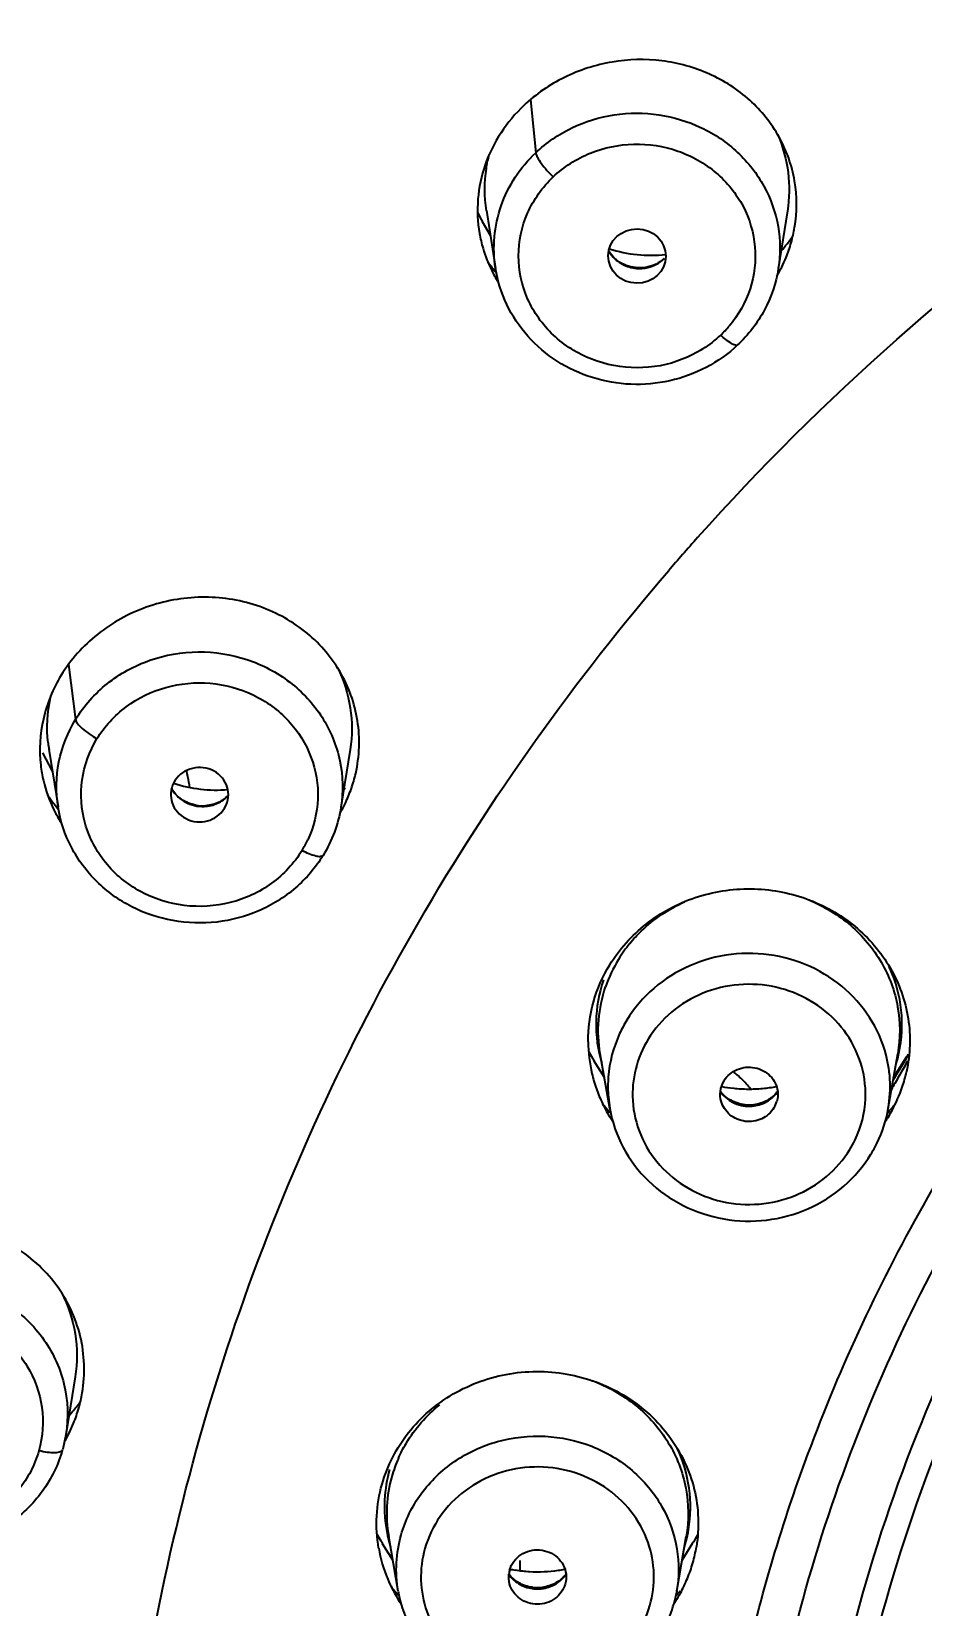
# Model space of a CAD drawing. Header units: millimetres. Extents: x 19741 to 22117, y -10160 to -6800.
# Drawn here: x 20962.12 to 20972.94, y -8153.89 to -8134.74 of the extents above; entities that cross this region are included whole.
import ezdxf

# ---------------------------------------------------------------- set-up
doc = ezdxf.new("R2010")
doc.units = ezdxf.units.MM
doc.styles.add('ARIAL', font='arial.ttf')
doc.dimstyles.get("Standard").update_dxf_attribs({"dimtxt": 15, "dimasz": 15, "dimexe": 0.18, "dimexo": 0.0625, "dimgap": 4, "dimtad": 0, "dimdec": 1, "dimdsep": 46, "dimtxsty": 'ARIAL', "dimcen": 0, "dimclrd": 5, "dimclre": 5, "dimclrt": 5, "dimadec": 0, "dimazin": 0, "dimtfac": 1, "dimtdec": 1, "dimtofl": 0, "dimtmove": 0, "dimatfit": 3, "dimfxl": 1, "dimtolj": 1, "dimtzin": 0, "dimarcsym": 0})

# ---------------------------------------------------------------- blocks, each defined once
blk = doc.blocks.new('*D105')
at = {"color": 5, "lineweight": -2, "transparency": 16777216}
for p, q in [((20930.718, -8157.92), (20930.718, -8082.015)), ((21055.576, -8157.917), (21055.576, -8082.015)), ((20945.718, -8082.195), (21040.576, -8082.195)), ((21055.576, -8082.195), (21070.576, -8082.195))]:
    blk.add_line(p, q, dxfattribs=at)
at = {"color": 5, "transparency": 16777216}
for points in [[(20945.718, -8079.695), (20945.718, -8084.695), (20930.718, -8082.195)], [(21040.576, -8079.695), (21040.576, -8084.695), (21055.576, -8082.195)]]:
    blk.add_solid(points, dxfattribs=at)
at = {"layer": 'Defpoints', "color": 0, "transparency": 16777216}
for p in [(21055.576, -8082.195), (20930.718, -8157.982), (21055.576, -8157.979)]:
    blk.add_point(p, dxfattribs=at)
at = {"color": 5, "transparency": 16777216, "insert": (21099.363, -8082.195), "char_height": 15, "attachment_point": 5, "style": 'ARIAL'}
blk.add_mtext('\\A1;%%C125', dxfattribs=at)

msp = doc.modelspace()

# ---------------------------------------------------------------- linework, layer by layer
at = {"linetype": 'Continuous'}
for p, q in [((20968.189, -8135.569), (20968.254, -8136.212)), ((20967.654, -8136.916), (20967.765, -8137.621)), ((20971.315, -8136.919), (20971.203, -8137.623)), ((20967.702, -8137.218), (20967.607, -8137.053)), ((20962.574, -8142.438), (20962.66, -8143.106)), ((20962.335, -8143.469), (20962.447, -8144.171)), ((20965.997, -8143.473), (20965.885, -8144.175)), ((20962.378, -8143.736), (20962.262, -8143.514)), ((20965.92, -8143.957), (20965.937, -8143.937)), ((20962.447, -8144.175), (20962.447, -8144.172)), ((20964.471, -8144.187), (20964.491, -8144.148)), ((20969.088, -8147.461), (20968.964, -8147.264)), ((20969.154, -8147.838), (20969.038, -8147.173)), ((20972.54, -8147.838), (20972.655, -8147.173)), ((20972.605, -8147.461), (20972.764, -8147.209)), ((20972.756, -8147.232), (20972.786, -8147.182)), ((20972.756, -8147.232), (20972.786, -8147.182)), ((20972.782, -8147.18), (20972.764, -8147.209)), ((20969.134, -8147.668), (20969.154, -8147.838)), ((20972.54, -8147.941), (20972.527, -8147.963)), ((20962.655, -8151.104), (20962.542, -8151.81)), ((20962.58, -8151.575), (20962.621, -8151.527)), ((20962.542, -8151.81), (20962.503, -8151.985)), ((20966.581, -8153.71), (20966.466, -8153.045)), ((20969.968, -8153.71), (20970.083, -8153.045)), ((20966.516, -8153.333), (20966.392, -8153.136)), ((20970.033, -8153.333), (20970.164, -8153.124)), ((20968.063, -8153.461), (20968.063, -8153.337)), ((20969.968, -8153.71), (20969.932, -8153.867))]:
    msp.add_line(p, q, dxfattribs=at)
for centre, radius, start, end in [((20969.708, -8136.834), 1.717, 344.0371, 350.3934), ((20969.191, -8136.908), 1.646, 189.9905, 196.5217), ((20969.676, -8136.825), 1.751, 337.7686, 344.0361), ((20969.223, -8136.899), 1.679, 196.5394, 206.3733), ((20969.4, -8136.277), 2.142, 216.0553, 220.723), ((20969.651, -8136.815), 1.778, 329.6763, 337.7582), ((20969.236, -8136.892), 1.694, 206.3684, 209.7411), ((20969.25, -8136.884), 1.711, 209.7427, 212.0443), ((20969.48, -8137.366), 1.476, 313.8507, 319.626), ((20991.737, -8160.1), 28.841, 138.2447, 138.7967), ((20991.705, -8160.072), 28.798, 138.7968, 139.3002), ((20963.999, -8143.204), 1.684, 186.3597, 189.1255), ((20963.88, -8143.473), 1.655, 186.6149, 193.1561), ((20963.902, -8143.468), 1.677, 193.1814, 206.1134), ((20962.947, -8144.044), 1.105, 12.6111, 16.5433), ((20962.952, -8144.043), 1.1, 5.7234, 12.6125), ((20964.358, -8143.377), 1.75, 340.9487, 347.2393), ((20964.076, -8142.832), 2.124, 214.0956, 217.7799), ((20964.227, -8143.749), 0.403, 303.9877, 316.1089), ((20964.319, -8143.363), 1.791, 334.7722, 340.9529), ((20963.904, -8143.466), 1.68, 206.1266, 207.3857), ((20964.087, -8142.824), 2.138, 217.7783, 219.9933), ((20963.926, -8143.454), 1.705, 207.396, 212.5427), ((20964.204, -8143.72), 0.445, 241.8091, 257.1821), ((20964.204, -8143.716), 0.449, 257.2869, 272.578), ((20964.206, -8143.695), 0.462, 259.8058, 274.0661), ((20964.309, -8143.358), 1.802, 330.103, 334.7768), ((20964.198, -8143.973), 1.416, 329.0604, 334.996), ((20970.725, -8146.921), 1.718, 144.642, 148.5839), ((20970.748, -8146.937), 1.745, 140.7503, 144.6434), ((20970.707, -8146.909), 1.695, 148.6063, 161.1144), ((20971.007, -8146.825), 1.7, 19.4393, 25.0142), ((20970.647, -8147.016), 1.756, 180.4756, 193.1291), ((20970.698, -8146.171), 2.049, 208.6067, 212.2262), ((20971.031, -8147.576), 1.532, 3.4713, 9.9508), ((20991.487, -8158.602), 21.912, 148.7429, 149.5539), ((20991.445, -8158.143), 21.609, 149.7705, 150.6028), ((20970.67, -8147.01), 1.78, 193.1438, 199.4237), ((20970.668, -8147.576), 1.537, 175.64, 183.4433), ((20969.833, -8148.419), 1.317, 48.6282, 51.3692), ((20969.833, -8148.419), 1.317, 41.8926, 48.6283), ((20971.021, -8147.575), 1.541, 350.1892, 3.4267), ((20971.033, -8147.012), 1.77, 341.2721, 347.5516), ((20970.678, -8147.007), 1.788, 199.4239, 205.6226), ((20970.844, -8145.829), 1.774, 259.2541, 264.0605), ((20970.847, -8145.8), 1.803, 264.0618, 269.6731), ((20969.841, -8148.412), 1.306, 38.3594, 41.8887), ((20970.847, -8145.787), 1.816, 269.6713, 275.1896), ((20970.85, -8145.808), 1.795, 275.179, 280.6337), ((20991.409, -8158.122), 21.567, 150.603, 150.8204), ((20970.998, -8147), 1.807, 331.4936, 341.2674), ((20970.734, -8146.463), 2.126, 218.2166, 222.4462), ((20970.701, -8146.996), 1.814, 205.6427, 212.2751), ((20970.846, -8147.377), 0.435, 242.549, 257.9419), ((20970.847, -8147.327), 0.47, 264.0466, 277.2577), ((20970.874, -8147.665), 0.323, 328.6548, 344.1311), ((20970.907, -8146.417), 2.195, 317.6367, 319.7911), ((20971.003, -8147.002), 1.802, 328.5925, 331.493), ((20970.901, -8146.412), 2.203, 319.7908, 321.5372), ((20970.723, -8146.982), 1.839, 212.2631, 213.4739), ((20970.992, -8146.995), 1.815, 326.5085, 327.7774), ((20970.956, -8147.655), 1.309, 328.5848, 340.0406), ((20961.019, -8151.011), 1.745, 344.1851, 350.5098), ((20960.996, -8151.003), 1.769, 337.8901, 344.1564), ((20960.945, -8150.982), 1.824, 330.0374, 337.8879), ((20968.113, -8152.773), 1.672, 156.1404, 164.1562), ((20968.093, -8152.689), 1.679, 164.2108, 176.9236), ((20968.096, -8152.766), 1.654, 164.2108, 176.9236), ((20968.084, -8152.765), 1.642, 176.9465, 189.8129), ((20968.124, -8152.044), 2.048, 208.3481, 211.0029), ((20968.462, -8152.687), 1.672, 345.5197, 350.583), ((20968.159, -8151.86), 2.371, 328.1815, 330.515), ((20968.094, -8152.883), 1.776, 189.8668, 202.5678), ((20968.131, -8152.04), 2.055, 211.002, 212.2008), ((20968.459, -8152.686), 1.675, 342.9604, 344.1773), ((20968.475, -8152.691), 1.658, 344.1784, 345.5147), ((20968.474, -8152.889), 1.756, 344.1884, 350.7317), ((20968.196, -8151.883), 2.327, 327.7661, 328.1756), ((20968.274, -8151.696), 1.78, 259.213, 261.2437), ((20968.272, -8151.687), 1.789, 278.247, 280.8236), ((20968.458, -8152.883), 1.773, 337.6757, 344.1573), ((20968.13, -8152.867), 1.815, 202.6112, 212.249), ((20968.237, -8153.539), 0.312, 164.2126, 173.3333), ((20968.275, -8151.687), 1.788, 261.2455, 266.9362), ((20968.274, -8151.696), 1.78, 266.9498, 278.2313), ((20968.418, -8152.867), 1.816, 331.4139, 337.6807), ((20968.154, -8152.342), 2.115, 218.2972, 222.4405), ((20968.274, -8153.204), 0.465, 262.4297, 277.1011), ((20968.274, -8153.244), 0.441, 264.5298, 279.8177), ((20968.407, -8152.861), 1.829, 327.8396, 331.4188), ((20968.381, -8152.329), 2.135, 317.5797, 318.9465), ((20968.388, -8152.336), 2.125, 318.9469, 319.764), ((20968.153, -8152.853), 1.842, 212.2302, 213.5279), ((20968.408, -8152.862), 1.827, 326.4687, 327.8396)]:
    msp.add_arc(centre, radius, start, end, dxfattribs=at)
for centre, major_axis, ratio, start_param, end_param in [((20969.548, -8136.063), (2.206, -0.019), 0.94551, -2.699769, -2.637872), ((20969.548, -8136.063), (2.206, -0.019), 0.94551, -0.690186, -0.586146), ((20969.65, -8135.965), (1.58, -0.014), 0.94551, 4.397494, 4.837077), ((20964.167, -8144.022), (0.35, -0.003), 0.945059, -0.383883, 5.766947), ((20964.37, -8142.472), (1.58, -0.012), 0.945048, 4.385281, 4.80855), ((20960.91, -8150.209), (2.207, -0.01), 0.944713, -0.679775, -0.606561)]:
    msp.add_ellipse(centre, major_axis=major_axis, ratio=ratio, start_param=start_param, end_param=end_param, dxfattribs=at)
msp.add_ellipse((20969.485, -8137.469), major_axis=(0.35, -0.003), ratio=0.945511, dxfattribs=at)
for points, knots in [([(20930.718, -8157.979), (20930.504, -8154.001), (20930.937, -8145.958), (20934.142, -8134.293), (20938.825, -8125.297), (20943.643, -8118.763), (20949.165, -8112.689), (20957.248, -8106.149), (20966.507, -8101.311), (20974.412, -8098.55), (20982.595, -8096.552), (20988.933, -8095.945), (20993.147, -8095.945)], [0, 0, 0, 0, 0.121522, 0.243492, 0.366411, 0.428424, 0.490784, 0.616404, 0.743348, 0.807307, 0.871469, 1, 1, 1, 1]), ([(20930.931, -8157.677), (20931.071, -8153.915), (20931.862, -8148.262), (20934.028, -8141.016), (20936.927, -8133.974), (20941.883, -8125.713), (20948.381, -8118.54), (20954.362, -8113.588), (20960.847, -8109.178), (20969.744, -8104.81), (20981.241, -8101.602), (20993.172, -8100.522), (21005.102, -8101.611), (21016.595, -8104.828), (21025.488, -8109.202), (21031.971, -8113.617), (21037.947, -8118.574), (21044.439, -8125.751), (21049.388, -8134.016), (21052.282, -8141.06), (21054.442, -8148.308), (21055.228, -8153.961), (21055.364, -8157.724)], [0, 0, 0, 0, 0.060743, 0.091251, 0.121862, 0.183409, 0.24559, 0.276968, 0.308508, 0.371957, 0.43586, 0.500007, 0.564153, 0.628055, 0.691501, 0.72304, 0.754416, 0.816594, 0.87814, 0.90875, 0.939257, 1, 1, 1, 1]), ([(21024.322, -8210.31), (21027.778, -8208.399), (21034.312, -8203.932), (21042.582, -8195.521), (21048.972, -8185.738), (21053.225, -8174.957), (21055.176, -8163.594), (21054.746, -8152.088), (21051.952, -8140.885), (21046.906, -8130.418), (21039.806, -8121.087), (21030.93, -8113.248), (21020.619, -8107.196), (21009.267, -8103.154), (20997.305, -8101.275), (20985.186, -8101.628), (20973.371, -8104.197), (20965.953, -8107.343), (20962.447, -8109.243)], [0, 0, 0, 0, 0.063059, 0.125441, 0.187164, 0.248341, 0.309174, 0.36992, 0.430848, 0.492201, 0.554154, 0.616784, 0.680067, 0.743881, 0.808029, 0.872266, 0.936332, 1, 1, 1, 1]), ([(20933.5, -8153.841), (20933.891, -8150.401), (20935.35, -8143.558), (20939.466, -8133.879), (20945.376, -8125.072), (20952.877, -8117.436), (20961.715, -8111.221), (20971.596, -8106.631), (20982.188, -8103.816), (20989.495, -8103.184), (20993.147, -8103.184)], [0, 0, 0, 0, 0.121505, 0.243723, 0.366989, 0.491492, 0.617254, 0.744133, 0.87184, 1, 1, 1, 1]), ([(20933.839, -8153.424), (20934.25, -8150.019), (20935.737, -8143.251), (20939.866, -8133.685), (20945.759, -8124.988), (20953.217, -8117.449), (20961.991, -8111.315), (20971.791, -8106.787), (20982.288, -8104.01), (20989.528, -8103.386), (20993.147, -8103.386)], [0, 0, 0, 0, 0.121478, 0.243672, 0.366932, 0.491438, 0.617211, 0.744105, 0.871826, 1, 1, 1, 1]), ([(20993.147, -8103.816), (20989.555, -8103.816), (20982.37, -8104.434), (20971.95, -8107.189), (20962.223, -8111.682), (20953.511, -8117.769), (20946.104, -8125.249), (20941.211, -8132.464), (20938.183, -8138.657), (20935.771, -8145.061), (20934.659, -8150.098), (20934.249, -8153.478)], [0, 0, 0, 0, 0.128122, 0.255798, 0.382654, 0.508402, 0.632897, 0.75616, 0.817448, 0.87851, 1, 1, 1, 1]), ([(20991.056, -8104.235), (20987.576, -8104.352), (20980.637, -8105.169), (20970.62, -8108.111), (20961.303, -8112.678), (20952.979, -8118.731), (20945.911, -8126.081), (20940.323, -8134.502), (20936.395, -8143.726), (20934.963, -8150.238), (20934.559, -8153.516)], [0, 0, 0, 0, 0.128179, 0.255844, 0.38266, 0.508371, 0.632857, 0.756146, 0.878422, 1, 1, 1, 1]), ([(20970.222, -8140.894), (20971.738, -8139.195), (20975.206, -8136.131), (20979.28, -8133.941), (20981.419, -8133.082)], [0, 0, 0, 0, 0.496949, 1, 1, 1, 1]), ([(20971.401, -8137.121), (20971.432, -8136.935), (20971.433, -8136.549), (20971.239, -8136.003), (20970.873, -8135.547), (20970.373, -8135.226), (20969.789, -8135.065), (20969.177, -8135.08), (20968.593, -8135.267), (20968.256, -8135.499), (20968.111, -8135.636)], [0, 0, 0, 0, 0.120512, 0.240865, 0.362662, 0.487047, 0.614219, 0.743299, 0.872554, 1, 1, 1, 1]), ([(20968.111, -8135.636), (20967.901, -8135.834), (20967.571, -8136.326), (20967.522, -8136.92), (20967.57, -8137.194)], [0, 0, 0, 0, 0.508698, 1, 1, 1, 1]), ([(20968.254, -8136.212), (20968.383, -8136.09), (20968.684, -8135.885), (20969.206, -8135.725), (20969.754, -8135.724), (20970.277, -8135.882), (20970.724, -8136.185), (20971.052, -8136.605), (20971.228, -8137.101), (20971.23, -8137.452), (20971.203, -8137.62)], [0, 0, 0, 0, 0.125592, 0.252909, 0.380876, 0.508196, 0.633818, 0.757299, 0.879001, 1, 1, 1, 1]), ([(20971.198, -8135.996), (20971.259, -8136.141), (20971.343, -8136.449), (20971.338, -8136.767), (20971.314, -8136.921)], [0, 0, 0, 0, 0.502323, 1, 1, 1, 1]), ([(20967.765, -8137.618), (20967.725, -8137.367), (20967.772, -8136.834), (20968.067, -8136.389), (20968.254, -8136.212)], [0, 0, 0, 0, 0.496076, 1, 1, 1, 1]), ([(20968.254, -8136.212), (20968.256, -8136.231), (20968.277, -8136.276), (20968.343, -8136.378), (20968.413, -8136.455), (20968.466, -8136.505)], [0, 0, 0, 0, 0.156663, 0.396265, 1, 1, 1, 1]), ([(20968.466, -8136.505), (20968.596, -8136.384), (20968.905, -8136.185), (20969.445, -8136.076), (20969.989, -8136.159), (20970.464, -8136.428), (20970.803, -8136.845), (20970.953, -8137.355), (20970.893, -8137.882), (20970.717, -8138.19), (20970.604, -8138.322)], [0, 0, 0, 0, 0.126306, 0.25445, 0.382719, 0.509349, 0.633411, 0.755377, 0.876925, 1, 1, 1, 1]), ([(20967.655, -8136.918), (20967.628, -8136.748), (20967.628, -8136.513), (20967.674, -8136.288), (20967.689, -8136.232)], [0, 0, 0, 0, 0.747941, 1, 1, 1, 1]), ([(20970.503, -8138.43), (20970.368, -8138.555), (20970.046, -8138.76), (20969.485, -8138.863), (20968.924, -8138.759), (20968.446, -8138.459), (20968.122, -8138.006), (20968.008, -8137.468), (20968.12, -8136.929), (20968.336, -8136.63), (20968.466, -8136.505)], [0, 0, 0, 0, 0.126363, 0.254577, 0.382783, 0.509137, 0.632817, 0.754562, 0.876314, 1, 1, 1, 1]), ([(20969.254, -8137.53), (20969.242, -8137.521), (20969.199, -8137.487), (20969.162, -8137.443), (20969.141, -8137.408)], [0, 0, 0, 0, 0.255416, 1, 1, 1, 1]), ([(20969.542, -8137.613), (20969.516, -8137.614), (20969.415, -8137.611), (20969.315, -8137.574), (20969.254, -8137.53)], [0, 0, 0, 0, 0.253695, 1, 1, 1, 1]), ([(20969.545, -8137.619), (20969.57, -8137.617), (20969.666, -8137.603), (20969.758, -8137.554), (20969.811, -8137.504)], [0, 0, 0, 0, 0.254181, 1, 1, 1, 1]), ([(20970.708, -8138.551), (20970.595, -8138.658), (20970.335, -8138.843), (20969.887, -8139.007), (20969.409, -8139.05), (20968.937, -8138.968), (20968.504, -8138.767), (20968.144, -8138.46), (20967.883, -8138.07), (20967.79, -8137.772), (20967.765, -8137.621)], [0, 0, 0, 0, 0.124927, 0.250995, 0.377589, 0.504087, 0.629816, 0.75436, 0.877653, 1, 1, 1, 1]), ([(20971.203, -8137.623), (20971.175, -8137.797), (20971.059, -8138.141), (20970.838, -8138.428), (20970.708, -8138.551)], [0, 0, 0, 0, 0.497606, 1, 1, 1, 1]), ([(20971.348, -8152.655), (20971.713, -8151.568), (20972.628, -8149.442), (20974.506, -8146.51), (20976.849, -8143.895), (20979.595, -8141.662), (20982.678, -8139.866), (20986.021, -8138.55), (20989.539, -8137.748), (20991.944, -8137.568), (20993.147, -8137.568)], [0, 0, 0, 0, 0.121707, 0.244305, 0.36795, 0.492688, 0.61846, 0.745104, 0.872393, 1, 1, 1, 1]), ([(20970.786, -8159.69), (20970.748, -8158.286), (20970.971, -8155.454), (20972.188, -8151.364), (20974.239, -8147.586), (20977.039, -8144.27), (20980.476, -8141.547), (20984.413, -8139.524), (20988.691, -8138.277), (20991.662, -8137.997), (20993.147, -8137.997)], [0, 0, 0, 0, 0.121571, 0.243627, 0.366646, 0.490943, 0.616628, 0.743595, 0.871529, 1, 1, 1, 1]), ([(20970.708, -8138.551), (20970.702, -8138.557), (20970.67, -8138.555), (20970.601, -8138.516), (20970.543, -8138.468), (20970.502, -8138.43)], [0, 0, 0, 0, 0.113507, 0.323203, 1, 1, 1, 1]), ([(20984.861, -8140.1), (20983.256, -8140.729), (20980.197, -8142.355), (20976.346, -8145.784), (20973.473, -8149.992), (20972.322, -8153.175), (20971.961, -8154.797)], [0, 0, 0, 0, 0.254744, 0.506284, 0.754488, 1, 1, 1, 1]), ([(20972.253, -8154.861), (20972.609, -8153.262), (20973.742, -8150.124), (20976.572, -8145.975), (20980.366, -8142.594), (20983.38, -8140.988), (20984.962, -8140.367)], [0, 0, 0, 0, 0.245515, 0.49372, 0.745258, 1, 1, 1, 1]), ([(20971.678, -8179.003), (20970.415, -8177.78), (20968.116, -8175.109), (20965.481, -8170.559), (20963.759, -8165.629), (20963.011, -8160.483), (20963.263, -8155.294), (20964.506, -8150.235), (20966.696, -8145.477), (20968.731, -8142.62), (20969.872, -8141.293)], [0, 0, 0, 0, 0.126732, 0.252256, 0.37682, 0.500802, 0.624663, 0.748884, 0.87389, 1, 1, 1, 1]), ([(20966.065, -8143.763), (20966.112, -8143.555), (20966.128, -8143.116), (20965.904, -8142.497), (20965.464, -8141.999), (20964.867, -8141.682), (20964.188, -8141.582), (20963.508, -8141.706), (20962.906, -8142.038), (20962.6, -8142.38), (20962.484, -8142.569)], [0, 0, 0, 0, 0.121022, 0.241867, 0.364248, 0.489286, 0.616956, 0.746012, 0.874355, 1, 1, 1, 1]), ([(20962.66, -8143.106), (20962.761, -8142.941), (20963.026, -8142.643), (20963.553, -8142.355), (20964.15, -8142.252), (20964.749, -8142.345), (20965.281, -8142.624), (20965.683, -8143.059), (20965.906, -8143.599), (20965.915, -8143.988), (20965.885, -8144.174)], [0, 0, 0, 0, 0.124048, 0.250407, 0.378288, 0.506199, 0.632666, 0.756832, 0.87889, 1, 1, 1, 1]), ([(20965.844, -8142.476), (20965.919, -8142.63), (20966.024, -8142.959), (20966.024, -8143.306), (20965.997, -8143.473)], [0, 0, 0, 0, 0.502604, 1, 1, 1, 1]), ([(20962.484, -8142.569), (20962.385, -8142.733), (20962.237, -8143.091), (20962.215, -8143.478), (20962.237, -8143.664)], [0, 0, 0, 0, 0.505137, 1, 1, 1, 1]), ([(20962.919, -8143.34), (20963.012, -8143.192), (20963.257, -8142.923), (20963.749, -8142.685), (20964.298, -8142.634), (20964.829, -8142.777), (20965.269, -8143.096), (20965.553, -8143.55), (20965.64, -8144.073), (20965.554, -8144.416), (20965.482, -8144.572)], [0, 0, 0, 0, 0.124452, 0.251399, 0.379717, 0.507587, 0.633398, 0.75663, 0.8782, 1, 1, 1, 1]), ([(20962.447, -8144.172), (20962.418, -8143.99), (20962.425, -8143.614), (20962.564, -8143.263), (20962.66, -8143.106)], [0, 0, 0, 0, 0.498227, 1, 1, 1, 1]), ([(20962.66, -8143.106), (20962.662, -8143.124), (20962.688, -8143.165), (20962.77, -8143.248), (20962.856, -8143.305), (20962.919, -8143.34)], [0, 0, 0, 0, 0.151723, 0.386879, 1, 1, 1, 1]), ([(20965.413, -8144.701), (20965.317, -8144.855), (20965.061, -8145.132), (20964.546, -8145.369), (20963.976, -8145.404), (20963.433, -8145.232), (20962.999, -8144.875), (20962.741, -8144.385), (20962.701, -8143.837), (20962.828, -8143.493), (20962.919, -8143.34)], [0, 0, 0, 0, 0.124573, 0.251708, 0.380143, 0.507909, 0.63339, 0.756262, 0.877775, 1, 1, 1, 1]), ([(20964.125, -8144.15), (20964.062, -8144.139), (20963.944, -8144.091), (20963.856, -8143.998), (20963.826, -8143.946)], [0, 0, 0, 0, 0.512208, 1, 1, 1, 1]), ([(20963.826, -8143.949), (20963.855, -8144), (20963.909, -8144.061), (20963.976, -8144.103), (20963.994, -8144.112)], [0, 0, 0, 0, 0.746385, 1, 1, 1, 1]), ([(20964.224, -8144.164), (20964.279, -8144.162), (20964.389, -8144.136), (20964.48, -8144.071), (20964.517, -8144.031)], [0, 0, 0, 0, 0.5038, 1, 1, 1, 1]), ([(20965.669, -8144.76), (20965.579, -8144.908), (20965.348, -8145.178), (20964.896, -8145.459), (20964.378, -8145.597), (20963.84, -8145.58), (20963.332, -8145.41), (20962.9, -8145.099), (20962.585, -8144.677), (20962.474, -8144.344), (20962.447, -8144.175)], [0, 0, 0, 0, 0.123939, 0.249302, 0.375742, 0.502526, 0.628783, 0.753842, 0.87748, 1, 1, 1, 1]), ([(20964.452, -8144.084), (20964.437, -8144.094), (20964.371, -8144.132), (20964.296, -8144.152), (20964.239, -8144.156)], [0, 0, 0, 0, 0.245464, 1, 1, 1, 1]), ([(20965.669, -8144.76), (20965.663, -8144.77), (20965.629, -8144.78), (20965.541, -8144.763), (20965.466, -8144.73), (20965.413, -8144.701)], [0, 0, 0, 0, 0.125368, 0.338376, 1, 1, 1, 1]), ([(20969.153, -8146.092), (20969.269, -8145.903), (20969.575, -8145.561), (20970.182, -8145.237), (20970.87, -8145.129), (20971.554, -8145.251), (20972.154, -8145.59), (20972.596, -8146.105), (20972.822, -8146.736), (20972.808, -8147.182), (20972.761, -8147.393)], [0, 0, 0, 0, 0.124157, 0.250641, 0.378622, 0.50655, 0.632908, 0.756879, 0.878795, 1, 1, 1, 1]), ([(20969.397, -8145.833), (20969.441, -8145.779), (20969.63, -8145.573), (20969.869, -8145.413), (20970.061, -8145.327)], [0, 0, 0, 0, 0.248514, 1, 1, 1, 1]), ([(20971.577, -8145.303), (20971.76, -8145.379), (20972.102, -8145.587), (20972.483, -8146.044), (20972.687, -8146.594), (20972.688, -8146.985), (20972.655, -8147.173)], [0, 0, 0, 0, 0.255786, 0.506997, 0.754297, 1, 1, 1, 1]), ([(20972.54, -8147.311), (20972.511, -8147.147), (20972.399, -8146.825), (20972.086, -8146.417), (20971.658, -8146.117), (20971.157, -8145.954), (20970.627, -8145.941), (20970.117, -8146.079), (20969.675, -8146.356), (20969.449, -8146.62), (20969.361, -8146.764)], [0, 0, 0, 0, 0.121432, 0.244455, 0.369606, 0.496461, 0.62404, 0.7511, 0.8766, 1, 1, 1, 1]), ([(20968.891, -8147.03), (20968.89, -8146.867), (20968.934, -8146.537), (20969.067, -8146.232), (20969.153, -8146.092)], [0, 0, 0, 0, 0.498259, 1, 1, 1, 1]), ([(20969.077, -8146.276), (20969.021, -8146.438), (20968.96, -8146.782), (20969.008, -8147.127), (20969.056, -8147.292)], [0, 0, 0, 0, 0.500364, 1, 1, 1, 1]), ([(20969.038, -8147.173), (20969.015, -8147.038), (20969.002, -8146.761), (20969.059, -8146.49), (20969.103, -8146.36)], [0, 0, 0, 0, 0.499214, 1, 1, 1, 1]), ([(20972.261, -8147.591), (20972.252, -8147.449), (20972.185, -8147.163), (20971.949, -8146.79), (20971.601, -8146.507), (20971.178, -8146.342), (20970.723, -8146.311), (20970.279, -8146.416), (20969.892, -8146.647), (20969.696, -8146.874), (20969.62, -8146.998)], [0, 0, 0, 0, 0.121151, 0.243829, 0.368669, 0.495442, 0.623178, 0.750547, 0.876356, 1, 1, 1, 1]), ([(20972.637, -8147.293), (20972.687, -8147.126), (20972.734, -8146.773), (20972.669, -8146.423), (20972.611, -8146.259)], [0, 0, 0, 0, 0.499922, 1, 1, 1, 1]), ([(20969.361, -8146.764), (20969.329, -8146.817), (20969.213, -8147.033), (20969.149, -8147.276), (20969.135, -8147.459)], [0, 0, 0, 0, 0.252296, 1, 1, 1, 1]), ([(20969.62, -8146.998), (20969.552, -8147.109), (20969.45, -8147.352), (20969.425, -8147.615), (20969.433, -8147.744)], [0, 0, 0, 0, 0.501892, 1, 1, 1, 1]), ([(20950.099, -8147.413), (20949.59, -8148.992), (20948.766, -8152.212), (20948.132, -8157.15), (20948.112, -8162.127), (20948.9, -8168.719), (20951.418, -8176.745), (20956.699, -8185.417), (20963.949, -8192.69), (20972.769, -8198.175), (20982.675, -8201.585), (20989.658, -8202.355), (20993.147, -8202.355)], [0, 0, 0, 0, 0.061272, 0.122397, 0.183469, 0.244587, 0.367105, 0.490819, 0.6161, 0.742973, 0.87113, 1, 1, 1, 1]), ([(20970.544, -8147.502), (20970.58, -8147.442), (20970.697, -8147.344), (20970.921, -8147.323), (20971.12, -8147.426), (20971.186, -8147.562), (20971.195, -8147.631)], [0, 0, 0, 0, 0.249288, 0.504363, 0.756247, 1, 1, 1, 1]), ([(20970.798, -8147.795), (20970.738, -8147.788), (20970.623, -8147.753), (20970.532, -8147.676), (20970.499, -8147.631)], [0, 0, 0, 0, 0.522732, 1, 1, 1, 1]), ([(20970.93, -8147.804), (20970.983, -8147.794), (20971.085, -8147.754), (20971.165, -8147.678), (20971.195, -8147.635)], [0, 0, 0, 0, 0.50463, 1, 1, 1, 1]), ([(20971.195, -8147.631), (20971.189, -8147.639), (20971.162, -8147.672), (20971.131, -8147.7), (20971.105, -8147.718)], [0, 0, 0, 0, 0.241547, 1, 1, 1, 1]), ([(20969.154, -8147.838), (20969.182, -8148.004), (20969.295, -8148.329), (20969.608, -8148.742), (20970.035, -8149.043), (20970.535, -8149.208), (20971.063, -8149.222), (20971.571, -8149.084), (20972.015, -8148.806), (20972.241, -8148.541), (20972.329, -8148.396)], [0, 0, 0, 0, 0.122551, 0.246228, 0.371313, 0.497571, 0.624334, 0.750743, 0.876073, 1, 1, 1, 1]), ([(20969.433, -8147.744), (20969.441, -8147.886), (20969.508, -8148.172), (20969.745, -8148.545), (20970.093, -8148.828), (20970.515, -8148.993), (20970.971, -8149.025), (20971.414, -8148.92), (20971.801, -8148.688), (20971.997, -8148.462), (20972.073, -8148.337)], [0, 0, 0, 0, 0.121151, 0.243829, 0.368669, 0.495442, 0.623178, 0.750547, 0.876356, 1, 1, 1, 1]), ([(20971.15, -8147.833), (20971.115, -8147.89), (20971.007, -8147.984), (20970.798, -8148.015), (20970.604, -8147.933), (20970.526, -8147.814), (20970.508, -8147.751)], [0, 0, 0, 0, 0.248522, 0.502853, 0.755279, 1, 1, 1, 1]), ([(20971.105, -8147.718), (20971.09, -8147.728), (20971.03, -8147.765), (20970.959, -8147.787), (20970.906, -8147.794)], [0, 0, 0, 0, 0.242558, 1, 1, 1, 1]), ([(20972.329, -8148.396), (20972.355, -8148.353), (20972.452, -8148.178), (20972.514, -8147.985), (20972.54, -8147.838)], [0, 0, 0, 0, 0.251404, 1, 1, 1, 1]), ([(20962.74, -8151.298), (20962.778, -8151.071), (20962.763, -8150.596), (20962.456, -8149.951), (20961.918, -8149.469), (20961.228, -8149.219), (20960.485, -8149.23), (20959.79, -8149.497), (20959.237, -8149.981), (20959.011, -8150.417), (20958.947, -8150.643)], [0, 0, 0, 0, 0.121227, 0.242698, 0.366135, 0.492215, 0.620408, 0.749088, 0.87612, 1, 1, 1, 1]), ([(20959.143, -8151.134), (20959.2, -8150.933), (20959.399, -8150.547), (20959.896, -8150.123), (20960.52, -8149.901), (20961.185, -8149.912), (20961.801, -8150.153), (20962.282, -8150.594), (20962.558, -8151.175), (20962.575, -8151.603), (20962.542, -8151.807)], [0, 0, 0, 0, 0.122722, 0.247919, 0.375409, 0.503745, 0.631072, 0.756046, 0.878567, 1, 1, 1, 1]), ([(20962.487, -8150.079), (20962.568, -8150.235), (20962.683, -8150.573), (20962.683, -8150.931), (20962.655, -8151.103)], [0, 0, 0, 0, 0.500963, 1, 1, 1, 1]), ([(20959.432, -8151.3), (20959.483, -8151.128), (20959.654, -8150.797), (20960.089, -8150.442), (20960.541, -8150.298), (20960.917, -8150.286), (20961.288, -8150.344), (20961.717, -8150.541), (20962.098, -8150.949), (20962.288, -8151.467), (20962.261, -8151.833), (20962.214, -8152.004)], [0, 0, 0, 0, 0.122816, 0.248229, 0.375918, 0.440424, 0.504844, 0.631908, 0.756401, 0.878556, 1, 1, 1, 1]), ([(20966.385, -8152.41), (20966.449, -8152.184), (20966.674, -8151.749), (20967.232, -8151.272), (20967.935, -8151.022), (20968.684, -8151.035), (20969.377, -8151.308), (20969.918, -8151.806), (20970.227, -8152.46), (20970.244, -8152.942), (20970.207, -8153.172)], [0, 0, 0, 0, 0.122738, 0.247932, 0.375416, 0.503756, 0.631077, 0.756033, 0.878539, 1, 1, 1, 1]), ([(20968.938, -8151.149), (20969.129, -8151.22), (20969.489, -8151.423), (20969.894, -8151.884), (20970.113, -8152.448), (20970.116, -8152.852), (20970.083, -8153.045)], [0, 0, 0, 0, 0.255934, 0.507225, 0.75434, 1, 1, 1, 1]), ([(20962.214, -8152.004), (20962.164, -8152.176), (20961.992, -8152.507), (20961.557, -8152.862), (20961.105, -8153.006), (20960.729, -8153.018), (20960.359, -8152.96), (20959.929, -8152.763), (20959.548, -8152.355), (20959.358, -8151.837), (20959.386, -8151.471), (20959.432, -8151.3)], [0, 0, 0, 0, 0.122813, 0.248222, 0.375909, 0.440414, 0.504834, 0.631899, 0.756392, 0.878551, 1, 1, 1, 1]), ([(20966.584, -8152.096), (20966.611, -8152.034), (20966.738, -8151.788), (20966.925, -8151.575), (20967.087, -8151.445)], [0, 0, 0, 0, 0.248657, 1, 1, 1, 1]), ([(20962.502, -8151.988), (20962.45, -8152.171), (20962.278, -8152.523), (20961.855, -8152.93), (20961.317, -8153.18), (20960.725, -8153.244), (20960.143, -8153.117), (20959.636, -8152.812), (20959.263, -8152.36), (20959.134, -8151.992), (20959.104, -8151.805)], [0, 0, 0, 0, 0.123139, 0.247726, 0.373823, 0.500771, 0.627539, 0.753176, 0.877249, 1, 1, 1, 1]), ([(20966.617, -8153.028), (20966.668, -8152.849), (20966.836, -8152.505), (20967.252, -8152.106), (20967.782, -8151.861), (20968.368, -8151.796), (20968.943, -8151.919), (20969.443, -8152.217), (20969.811, -8152.657), (20969.94, -8153.016), (20969.97, -8153.198)], [0, 0, 0, 0, 0.122225, 0.246625, 0.373233, 0.501077, 0.628682, 0.754663, 0.878331, 1, 1, 1, 1]), ([(20962.502, -8151.988), (20962.499, -8152.001), (20962.466, -8152.024), (20962.401, -8152.03), (20962.313, -8152.026), (20962.248, -8152.013), (20962.214, -8152.004)], [0, 0, 0, 0, 0.131414, 0.347225, 0.647143, 1, 1, 1, 1]), ([(20970.112, -8152.961), (20970.139, -8152.796), (20970.144, -8152.455), (20970.046, -8152.128), (20969.975, -8151.976)], [0, 0, 0, 0, 0.4992, 1, 1, 1, 1]), ([(20969.619, -8153.12), (20969.572, -8152.984), (20969.428, -8152.724), (20968.99, -8152.322), (20968.232, -8152.107), (20967.487, -8152.362), (20967.073, -8152.788), (20966.946, -8153.055), (20966.906, -8153.193)], [0, 0, 0, 0, 0.12298, 0.248082, 0.500589, 0.752635, 0.877338, 1, 1, 1, 1]), ([(20970.306, -8158.136), (20970.354, -8157.206), (20970.578, -8155.349), (20971.052, -8153.54), (20971.348, -8152.655)], [0, 0, 0, 0, 0.499338, 1, 1, 1, 1]), ([(20966.906, -8153.193), (20966.871, -8153.318), (20966.838, -8153.579), (20966.887, -8153.837), (20966.929, -8153.96)], [0, 0, 0, 0, 0.499759, 1, 1, 1, 1]), ([(20967.936, -8153.454), (20967.957, -8153.381), (20968.059, -8153.244), (20968.302, -8153.184), (20968.534, -8153.278), (20968.613, -8153.428), (20968.622, -8153.503)], [0, 0, 0, 0, 0.246706, 0.501571, 0.755202, 1, 1, 1, 1]), ([(20969.642, -8153.886), (20969.678, -8153.762), (20969.71, -8153.501), (20969.662, -8153.242), (20969.619, -8153.12)], [0, 0, 0, 0, 0.499759, 1, 1, 1, 1]), ([(20968.213, -8153.665), (20968.155, -8153.658), (20968.046, -8153.622), (20967.959, -8153.546), (20967.927, -8153.503)], [0, 0, 0, 0, 0.522209, 1, 1, 1, 1]), ([(20968.612, -8153.625), (20968.593, -8153.695), (20968.499, -8153.825), (20968.274, -8153.894), (20968.048, -8153.824), (20967.955, -8153.694), (20967.936, -8153.624)], [0, 0, 0, 0, 0.246063, 0.500078, 0.754133, 1, 1, 1, 1]), ([(20968.622, -8153.504), (20968.589, -8153.547), (20968.501, -8153.623), (20968.39, -8153.658), (20968.332, -8153.666)], [0, 0, 0, 0, 0.477771, 1, 1, 1, 1]), ([(20968.349, -8153.678), (20968.404, -8153.668), (20968.509, -8153.629), (20968.591, -8153.552), (20968.622, -8153.508)], [0, 0, 0, 0, 0.504729, 1, 1, 1, 1]), ([(20966.581, -8153.71), (20966.613, -8153.893), (20966.744, -8154.254), (20967.115, -8154.693), (20967.615, -8154.99), (20968.188, -8155.11), (20968.77, -8155.044), (20969.297, -8154.797), (20969.711, -8154.396), (20969.88, -8154.05), (20969.931, -8153.87)], [0, 0, 0, 0, 0.122813, 0.246912, 0.372574, 0.499335, 0.626251, 0.752311, 0.876868, 1, 1, 1, 1]), ([(20966.929, -8153.96), (20966.977, -8154.096), (20967.121, -8154.356), (20967.559, -8154.757), (20968.317, -8154.973), (20969.061, -8154.717), (20969.475, -8154.292), (20969.603, -8154.025), (20969.642, -8153.886)], [0, 0, 0, 0, 0.12298, 0.248082, 0.500589, 0.752635, 0.877338, 1, 1, 1, 1])]:
    msp.add_open_spline(points, degree=3, knots=knots, dxfattribs=at)
for points in [[(20969.141, -8137.41), (20969.161, -8137.445), (20969.187, -8137.477), (20969.216, -8137.504)], [(20969.216, -8137.504), (20969.26, -8137.544), (20969.312, -8137.576), (20969.368, -8137.595)], [(20969.815, -8137.498), (20969.786, -8137.525), (20969.753, -8137.548), (20969.717, -8137.566)], [(20969.368, -8137.595), (20969.424, -8137.615), (20969.485, -8137.623), (20969.545, -8137.619)], [(20969.717, -8137.566), (20969.663, -8137.593), (20969.602, -8137.609), (20969.542, -8137.613)], [(20962.325, -8143.39), (20962.305, -8143.208), (20962.314, -8143.019), (20962.355, -8142.84)], [(20965.885, -8144.175), (20965.853, -8144.38), (20965.777, -8144.583), (20965.669, -8144.76)], [(20970.499, -8147.631), (20970.504, -8147.586), (20970.52, -8147.541), (20970.544, -8147.502)], [(20970.508, -8147.751), (20970.497, -8147.712), (20970.494, -8147.671), (20970.499, -8147.631)], [(20970.498, -8147.635), (20970.536, -8147.688), (20970.588, -8147.733), (20970.645, -8147.763)], [(20971.195, -8147.631), (20971.199, -8147.671), (20971.196, -8147.714), (20971.185, -8147.753)], [(20972.187, -8148.102), (20972.245, -8147.94), (20972.271, -8147.763), (20972.261, -8147.591)], [(20970.755, -8147.803), (20970.812, -8147.815), (20970.873, -8147.815), (20970.93, -8147.804)], [(20966.344, -8153.188), (20966.3, -8152.932), (20966.314, -8152.66), (20966.385, -8152.41)], [(20966.417, -8152.599), (20966.407, -8152.792), (20966.431, -8152.99), (20966.487, -8153.175)], [(20966.581, -8153.71), (20966.542, -8153.485), (20966.555, -8153.247), (20966.617, -8153.028)], [(20969.97, -8153.198), (20969.997, -8153.367), (20969.996, -8153.542), (20969.967, -8153.71)], [(20967.936, -8153.624), (20967.925, -8153.585), (20967.922, -8153.543), (20967.927, -8153.503)], [(20967.926, -8153.507), (20967.962, -8153.558), (20968.011, -8153.602), (20968.066, -8153.631)], [(20968.066, -8153.631), (20968.117, -8153.659), (20968.175, -8153.677), (20968.232, -8153.682)], [(20968.622, -8153.503), (20968.627, -8153.544), (20968.624, -8153.586), (20968.612, -8153.625)]]:
    msp.add_open_spline(points, degree=3, dxfattribs=at)

# ---------------------------------------------------------------- dimensions: what is measured, and where the dimension line sits
dim = msp.add_linear_dim(base=(21055.576, -8082.195), p1=(20930.718, -8157.982), p2=(21055.576, -8157.979), dimstyle='Standard', override={"dimdec": 0, "dimpost": '%%C<>', "dimtfillclr": 7})
dim.commit()
dim.dimension.update_dxf_attribs({"geometry": '*D105', "text_midpoint": (21099.363, -8082.195), "dimtype": 160})

doc.saveas('drawing.dxf')
